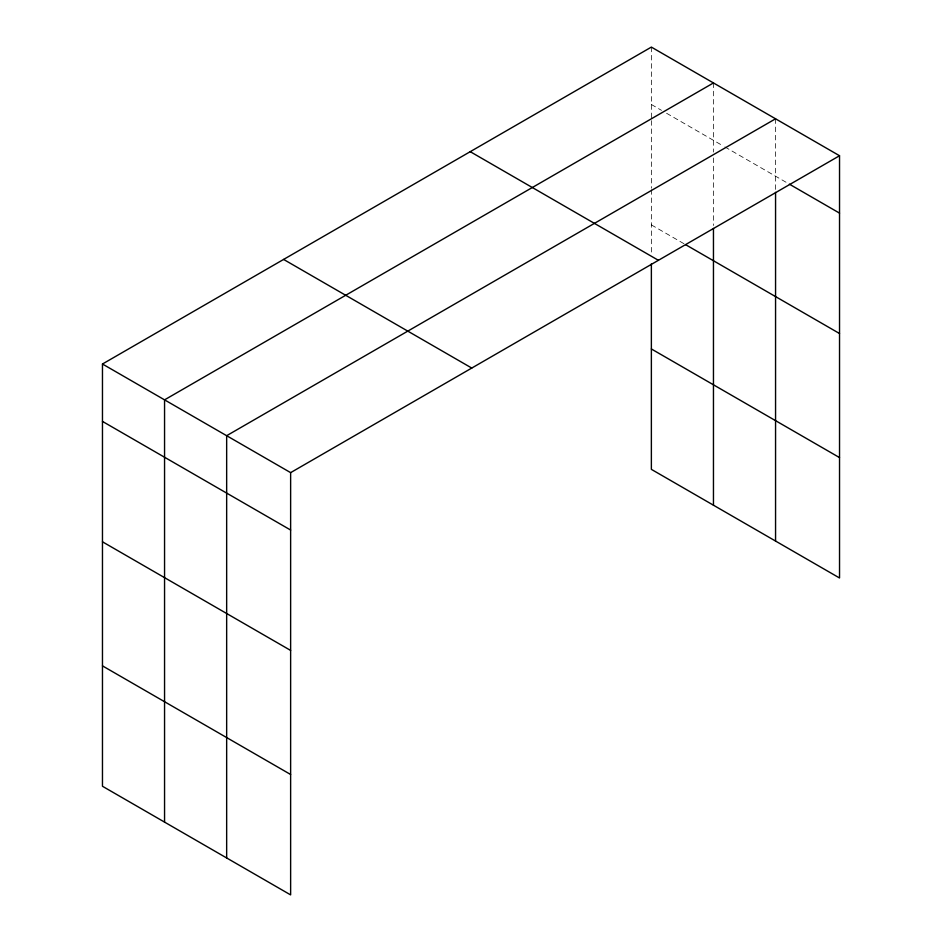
<?xml version="1.0" encoding="UTF-8"?>
<svg xmlns="http://www.w3.org/2000/svg" width="942" height="942" viewBox="0 0 942 942"><rect width="100%" height="100%" fill="white"/><g stroke="black" fill="none" stroke-linecap="round" stroke-linejoin="round"><path stroke-width="0.71" stroke-dasharray="4.71 3.53" d="M651.369 120.647L651.369 188.188M651.369 104.491L661.508 110.344M666.583 113.264L723.597 146.187M724.869 146.928L788.101 183.431M651.369 224.903L684.316 243.919M775.56 118.798L775.56 190.873M713.459 82.943L713.459 152.086M713.459 157.962L713.459 225.503M651.369 47.1L651.369 119.175M651.369 189.66L651.369 253.751"/><path stroke-width="1.41" d="M102.466 364.012L290.631 472.637L290.631 894.9L102.466 786.264L102.466 364.012L651.369 47.1L839.534 155.736L839.534 577.988L651.369 469.363L651.369 263.842M713.459 82.943L164.556 399.855L164.556 822.119M775.56 118.798L226.657 435.699L226.657 857.962M290.631 472.637L839.534 155.736M789.361 184.149L839.534 213.127M685.588 244.649L839.534 333.527M470.235 151.674L658.399 260.31M651.369 348.952L839.534 457.588M283.601 259.427L471.765 368.063M102.466 421.392L290.631 530.028M102.466 541.803L290.631 650.439M102.466 665.864L290.631 774.489M775.56 192.345L775.56 541.061M713.459 228.447L713.459 505.206"/></g></svg>
